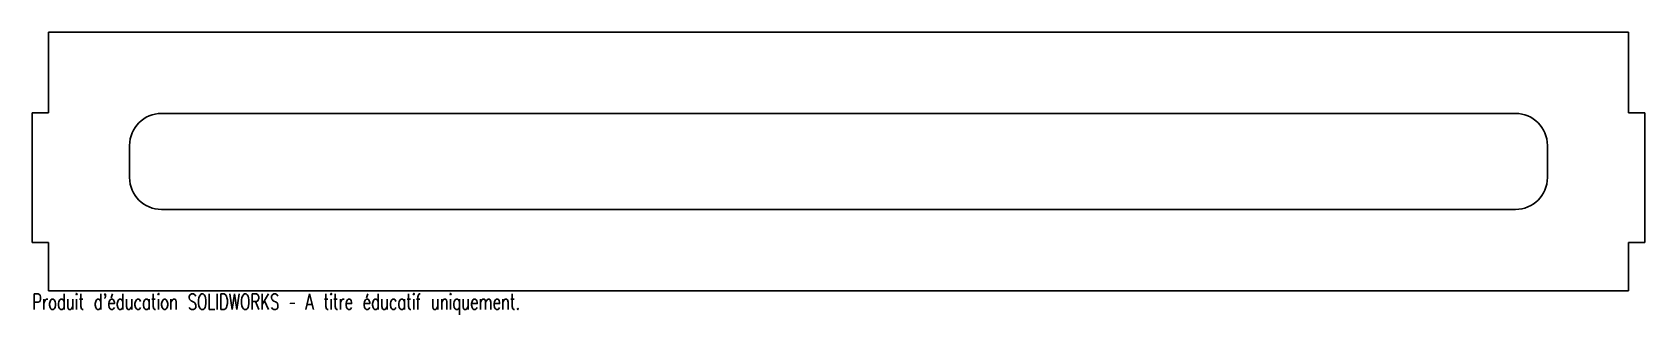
# Model space of a CAD drawing. Header units: millimetres. Extents: x -5 to 495, y -8 to 80.
import ezdxf

# ---------------------------------------------------------------- set-up
doc = ezdxf.new("R2010")
doc.units = ezdxf.units.MM
doc.styles.add('SLDTEXTSTYLE0', font='TXT', dxfattribs={"width": 0.7, "bigfont": 'bigfont'})

msp = doc.modelspace()

# ---------------------------------------------------------------- linework, layer by layer
at = {"color": 7, "linetype": 'Continuous', "lineweight": 25}
for p, q in [((490.1, 80.1), (-0.1, 80.1)), ((-0.1, 80.1), (-0.1, 55.1)), ((490.1, 55.1), (490.1, 80.1)), ((-0.1, 55.1), (-5.1, 55.1)), ((-5.1, 55.1), (-5.1, 14.9)), ((495.1, 55.1), (490.1, 55.1)), ((495.1, 14.9), (495.1, 55.1)), ((455, 54.9), (35, 54.9)), ((25.1, 45), (25.1, 35)), ((464.9, 35), (464.9, 45)), ((35, 25.1), (455, 25.1)), ((-5.1, 14.9), (-0.1, 14.9)), ((-0.1, 14.9), (-0.1, -0.1)), ((490.1, -0.1), (490.1, 14.9)), ((490.1, 14.9), (495.1, 14.9)), ((-0.1, -0.1), (490.1, -0.1))]:
    msp.add_line(p, q, dxfattribs=at)
for centre, start, end in [((35, 45), 90, 180), ((455, 45), 0, 90), ((35, 35), 180, 270), ((455, 35), 270, 0)]:
    msp.add_arc(centre, 9.9, start, end, dxfattribs=at)

# ---------------------------------------------------------------- texts
at = {"color": 7, "linetype": 'Continuous', "insert": (-5.1, -1.12), "char_height": 4.8336, "attachment_point": 1, "style": 'SLDTEXTSTYLE0'}
msp.add_mtext("Produit d'éducation SOLIDWORKS – A titre éducatif uniquement.", dxfattribs=at)

doc.saveas('drawing.dxf')
